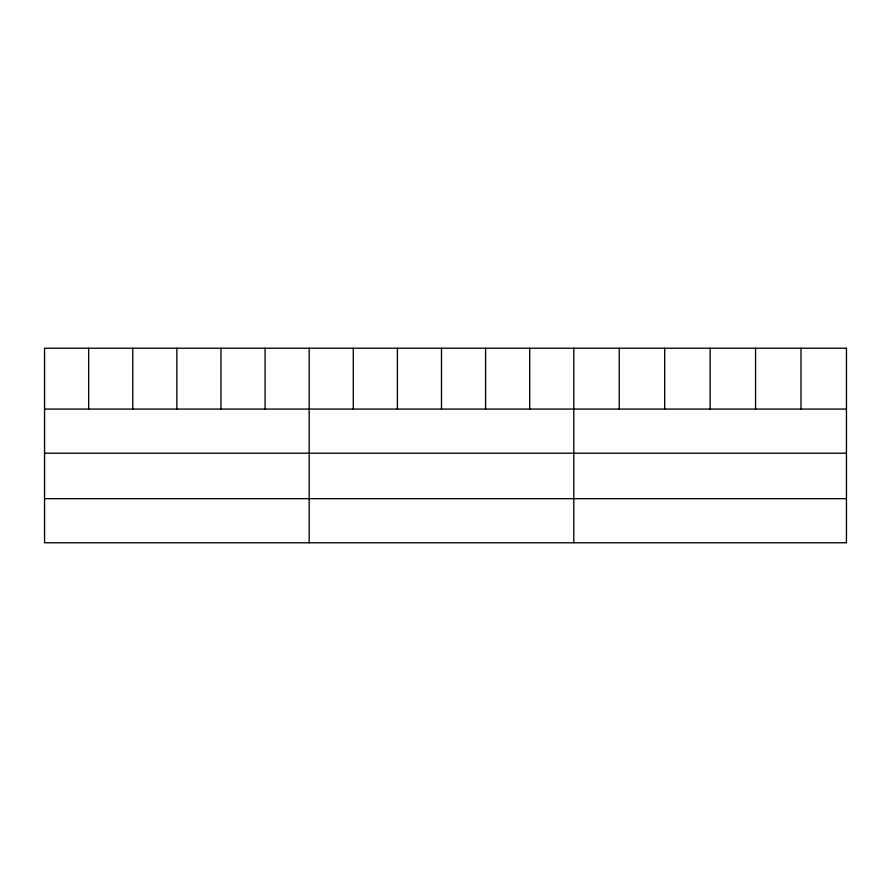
<?xml version="1.0" encoding="UTF-8"?>
<svg xmlns="http://www.w3.org/2000/svg" width="891" height="891" viewBox="0 0 891 891"><rect width="100%" height="100%" fill="white"/><g stroke="black" fill="none" stroke-linecap="round" stroke-linejoin="round"><path stroke-width="1.34" d="M44.55 409.069L846.45 409.069M44.55 453.196L846.45 453.196M44.55 498.659L846.45 498.659M801.009 348.225L801.009 409.069M755.568 348.225L755.568 409.069M710.127 348.225L710.127 409.069M664.686 348.225L664.686 409.069M619.245 348.225L619.245 409.069M573.804 348.225L573.804 542.775M529.7 348.225L529.7 409.069M485.595 348.225L485.595 409.069M441.49 348.225L441.49 409.069M397.386 348.225L397.386 409.069M353.281 348.225L353.281 409.069M309.177 348.225L309.177 542.775M265.072 348.225L265.072 409.069M220.968 348.225L220.968 409.069M176.864 348.225L176.864 409.069M132.759 348.225L132.759 409.069M88.654 348.225L88.654 409.069M846.45 348.225L44.55 348.225L44.55 542.775L846.45 542.775L846.45 348.225"/></g></svg>
